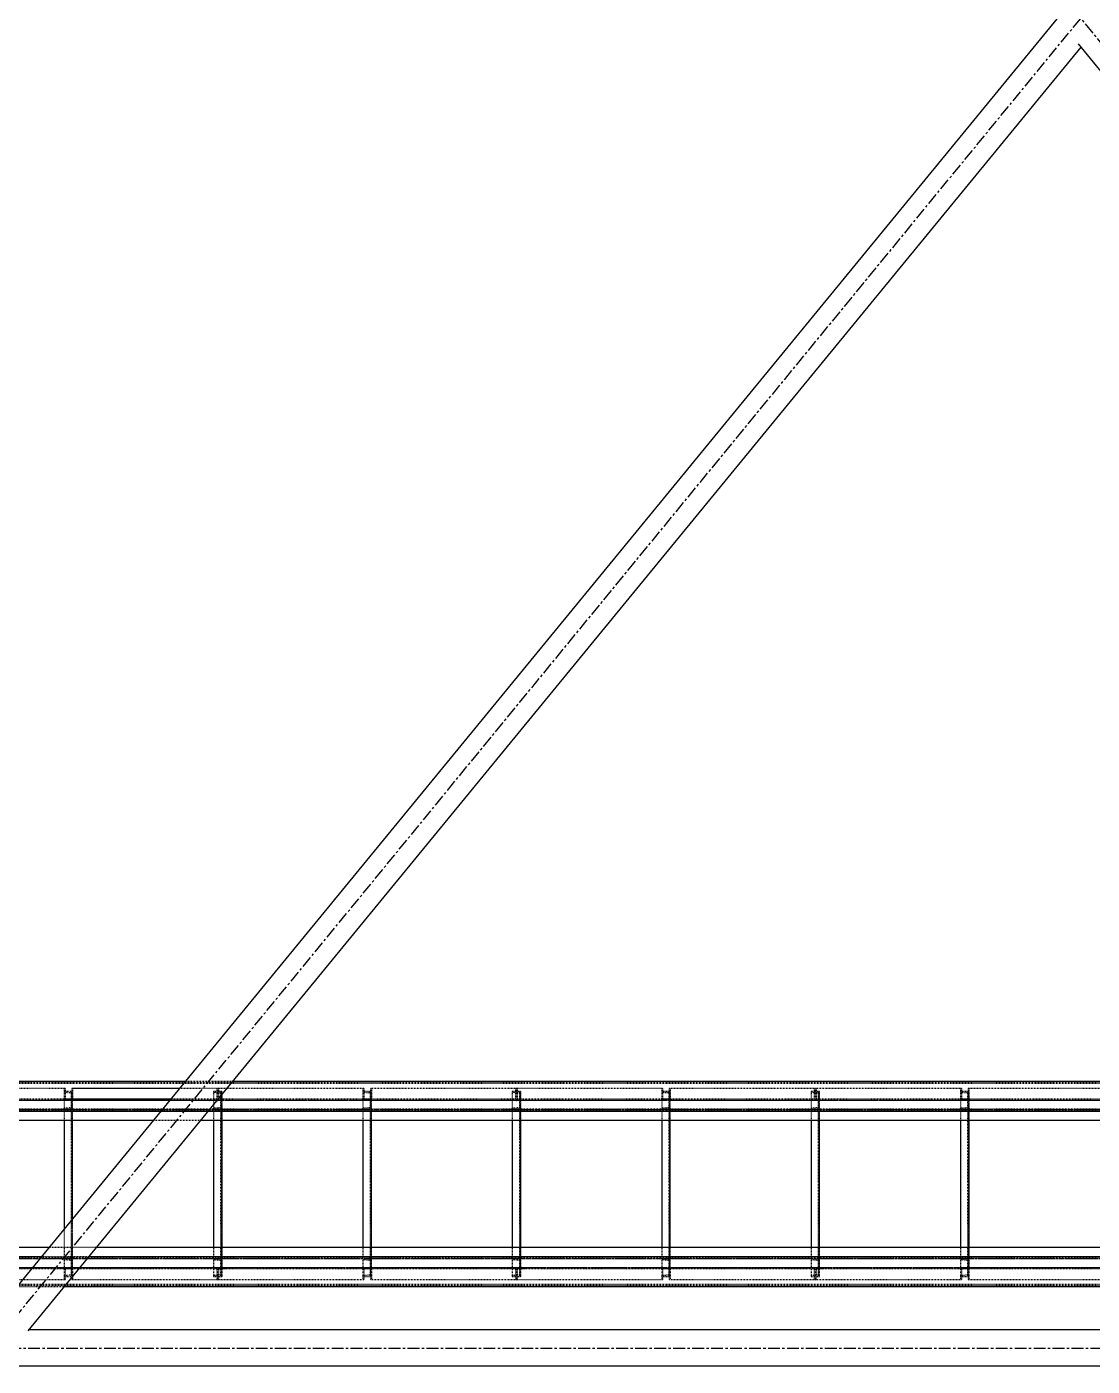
# Model space of a CAD drawing. Header units: millimetres. Extents: x 5143 to 30813, y 232 to 21408.
# Drawn here: x 13650 to 14363, y 4108 to 5005 of the extents above; entities that cross this region are included whole.
import ezdxf

# ---------------------------------------------------------------- set-up
doc = ezdxf.new("R2010")
doc.units = ezdxf.units.MM
doc.header["$LTSCALE"] = 0.25
for name, pattern in [('CENTER', [50.8, 31.75, -6.35, 6.35, -6.35]), ('XKITLINE00', [0]), ('XKITLINE02', [4, 2, -2]), ('XKITLINE03', [6, 3, -1, 1, -1])]:
    doc.linetypes.add(name, pattern=pattern)

msp = doc.modelspace()

# ---------------------------------------------------------------- linework, layer by layer
at = {"color": 8, "linetype": 'CENTER'}
for p, q in [((13625, 5900.27), (15085, 4120.57)), ((13625, 4120.57), (15085, 5900.27)), ((13625, 4120.57), (15085, 4120.57))]:
    msp.add_line(p, q, dxfattribs=at)
at = {"color": 8, "linetype": 'XKITLINE00'}
for p, q in [((14339.24, 5010.42), (13638.65, 4156.41)), ((14353.19, 4993.41), (15059.81, 4132.06)), ((14355, 4991.21), (13650.25, 4132.15)), ((15059.25, 4132.75), (13650.74, 4132.75)), ((15071.65, 4108.38), (13638.3, 4108.38))]:
    msp.add_line(p, q, dxfattribs=at)
at = {"color": 3, "linetype": 'XKITLINE02'}
for p, q in [((17635, 4298.11), (13535, 4298.11)), ((17635, 4297.58), (13535, 4297.58)), ((13675.1, 4294.26), (13638.3, 4294.26)), ((13674.52, 4294.26), (13674.52, 4286.26)), ((13675.1, 4294.26), (13675.1, 4287.06)), ((13777.24, 4294.27), (13679.58, 4294.27)), ((13751.94, 4294.27), (13679.58, 4294.27)), ((13679.58, 4294.27), (13679.58, 4287.07)), ((13680.16, 4294.27), (13680.16, 4286.27)), ((13787.1, 4298.96), (13755.59, 4298.96)), ((13776.66, 4294.27), (13776.66, 4287.07)), ((13777.24, 4294.27), (13777.24, 4286.27)), ((13875.1, 4294.26), (13777.24, 4294.26)), ((13777.24, 4294.26), (13777.24, 4286.26)), ((13777.82, 4294.26), (13777.82, 4287.06)), ((13875.1, 4294.26), (13874.52, 4294.26)), ((13874.52, 4294.26), (13874.52, 4286.26)), ((13875.1, 4294.26), (13875.1, 4287.06)), ((13977.24, 4294.27), (13879.58, 4294.27)), ((13879.58, 4294.27), (13879.58, 4287.07)), ((13880.16, 4294.27), (13880.16, 4286.27)), ((13976.66, 4294.27), (13976.66, 4287.07)), ((13977.24, 4294.27), (13977.24, 4286.27)), ((14075.1, 4294.26), (13977.24, 4294.26)), ((13977.24, 4294.26), (13977.24, 4286.26)), ((13977.82, 4294.26), (13977.82, 4287.06)), ((14075.1, 4294.26), (14074.52, 4294.26)), ((14074.52, 4294.26), (14074.52, 4286.26)), ((14075.1, 4294.26), (14075.1, 4287.06)), ((14177.24, 4294.27), (14079.58, 4294.27)), ((14079.58, 4294.27), (14079.58, 4287.07)), ((14080.16, 4294.27), (14080.16, 4286.27)), ((14176.66, 4294.27), (14176.66, 4287.07)), ((14177.24, 4294.27), (14177.24, 4286.27)), ((14275.1, 4294.26), (14177.24, 4294.26)), ((14177.24, 4294.26), (14177.24, 4286.26)), ((14177.82, 4294.26), (14177.82, 4287.06)), ((14275.1, 4294.26), (14274.52, 4294.26)), ((14274.52, 4294.26), (14274.52, 4286.26)), ((14275.1, 4294.26), (14275.1, 4287.06)), ((14377.24, 4294.27), (14279.58, 4294.27)), ((14279.58, 4294.27), (14279.58, 4287.07)), ((14280.16, 4294.27), (14280.16, 4286.27)), ((13680.33, 4286.26), (13577.24, 4286.26)), ((13680.33, 4287.06), (13639.81, 4287.06)), ((13776.66, 4287.07), (13674.34, 4287.07)), ((13746.04, 4287.07), (13674.34, 4287.07)), ((13674.34, 4287.07), (13674.34, 4286.27)), ((13745.38, 4286.27), (13674.34, 4286.27)), ((13674.49, 4292.28), (13674.49, 4291.6)), ((13679.99, 4292.28), (13674.49, 4292.28)), ((13674.49, 4292.28), (13674.49, 4168.28)), ((13674.49, 4292.28), (13674.49, 4272.77)), ((13679.99, 4292.28), (13674.49, 4292.28)), ((13679.29, 4291.21), (13674.49, 4291.6)), ((13679.29, 4292.28), (13679.29, 4168.28)), ((13679.29, 4291.21), (13679.29, 4281.34)), ((13679.99, 4292.28), (13679.99, 4280.28)), ((13679.99, 4292.28), (13679.99, 4168.28)), ((13679.99, 4292.28), (13679.99, 4272.77)), ((13680.33, 4287.06), (13680.33, 4286.26)), ((13777.24, 4286.27), (13745.38, 4286.27)), ((13771.43, 4287.07), (13771.43, 4286.27)), ((13774.49, 4292.28), (13774.49, 4168.28)), ((13774.49, 4292.28), (13774.49, 4272.77)), ((13779.99, 4292.28), (13774.49, 4292.28)), ((13774.49, 4292.28), (13774.49, 4291.6)), ((13779.99, 4292.28), (13774.49, 4292.28)), ((13779.29, 4291.21), (13774.49, 4291.6)), ((13880.33, 4286.26), (13777.24, 4286.26)), ((13880.33, 4287.06), (13777.82, 4287.06)), ((13779.29, 4292.28), (13779.29, 4168.28)), ((13779.29, 4291.21), (13779.29, 4281.34)), ((13779.99, 4292.28), (13779.99, 4168.28)), ((13779.99, 4292.28), (13779.99, 4272.77)), ((13779.99, 4292.28), (13779.99, 4280.28)), ((13783.05, 4287.06), (13783.05, 4286.26)), ((13976.66, 4287.07), (13874.34, 4287.07)), ((13880.16, 4287.07), (13874.34, 4287.07)), ((13874.34, 4287.07), (13874.34, 4286.27)), ((13977.24, 4286.27), (13874.34, 4286.27)), ((13874.49, 4292.28), (13874.49, 4168.28)), ((13874.49, 4292.28), (13874.49, 4272.77)), ((13879.99, 4292.28), (13874.49, 4292.28)), ((13874.49, 4292.28), (13874.49, 4291.6)), ((13879.99, 4292.28), (13874.49, 4292.28)), ((13879.29, 4291.21), (13874.49, 4291.6)), ((13880.33, 4286.26), (13874.52, 4286.26)), ((13880.33, 4287.06), (13875.1, 4287.06)), ((13879.29, 4292.28), (13879.29, 4168.28)), ((13879.29, 4291.21), (13879.29, 4281.34)), ((13879.99, 4292.28), (13879.99, 4168.28)), ((13879.99, 4292.28), (13879.99, 4272.77)), ((13879.99, 4292.28), (13879.99, 4280.28)), ((13880.33, 4287.06), (13880.33, 4286.26)), ((13971.43, 4287.07), (13971.43, 4286.27)), ((13974.49, 4292.28), (13974.49, 4168.28)), ((13974.49, 4292.28), (13974.49, 4272.77)), ((13979.99, 4292.28), (13974.49, 4292.28)), ((13974.49, 4292.28), (13974.49, 4291.6)), ((13979.99, 4292.28), (13974.49, 4292.28)), ((13979.29, 4291.21), (13974.49, 4291.6)), ((14080.33, 4286.26), (13977.24, 4286.26)), ((14080.33, 4287.06), (13977.82, 4287.06)), ((13979.29, 4292.28), (13979.29, 4168.28)), ((13979.29, 4291.21), (13979.29, 4281.34)), ((13979.99, 4292.28), (13979.99, 4168.28)), ((13979.99, 4292.28), (13979.99, 4272.77)), ((13979.99, 4292.28), (13979.99, 4280.28)), ((13983.05, 4287.06), (13983.05, 4286.26)), ((14176.66, 4287.07), (14074.34, 4287.07)), ((14080.16, 4287.07), (14074.34, 4287.07)), ((14074.34, 4287.07), (14074.34, 4286.27)), ((14177.24, 4286.27), (14074.34, 4286.27)), ((14074.49, 4292.28), (14074.49, 4168.28)), ((14074.49, 4292.28), (14074.49, 4272.77)), ((14079.99, 4292.28), (14074.49, 4292.28)), ((14074.49, 4292.28), (14074.49, 4291.6)), ((14079.99, 4292.28), (14074.49, 4292.28)), ((14079.29, 4291.21), (14074.49, 4291.6)), ((14080.33, 4286.26), (14074.52, 4286.26)), ((14080.33, 4287.06), (14075.1, 4287.06)), ((14079.29, 4292.28), (14079.29, 4168.28)), ((14079.29, 4291.21), (14079.29, 4281.34)), ((14079.99, 4292.28), (14079.99, 4168.28)), ((14079.99, 4292.28), (14079.99, 4272.77)), ((14079.99, 4292.28), (14079.99, 4280.28)), ((14080.33, 4287.06), (14080.33, 4286.26)), ((14171.43, 4287.07), (14171.43, 4286.27)), ((14174.49, 4292.28), (14174.49, 4168.28)), ((14174.49, 4292.28), (14174.49, 4272.77)), ((14179.99, 4292.28), (14174.49, 4292.28)), ((14174.49, 4292.28), (14174.49, 4291.6)), ((14179.99, 4292.28), (14174.49, 4292.28)), ((14179.29, 4291.21), (14174.49, 4291.6)), ((14280.33, 4286.26), (14177.24, 4286.26)), ((14280.33, 4287.06), (14177.82, 4287.06)), ((14179.29, 4292.28), (14179.29, 4168.28)), ((14179.29, 4291.21), (14179.29, 4281.34)), ((14179.99, 4292.28), (14179.99, 4168.28)), ((14179.99, 4292.28), (14179.99, 4272.77)), ((14179.99, 4292.28), (14179.99, 4280.28)), ((14183.05, 4287.06), (14183.05, 4286.26)), ((14376.66, 4287.07), (14274.34, 4287.07)), ((14280.16, 4287.07), (14274.34, 4287.07)), ((14274.34, 4287.07), (14274.34, 4286.27)), ((14377.24, 4286.27), (14274.34, 4286.27)), ((14274.49, 4292.28), (14274.49, 4168.28)), ((14274.49, 4292.28), (14274.49, 4272.77)), ((14279.99, 4292.28), (14274.49, 4292.28)), ((14274.49, 4292.28), (14274.49, 4291.6)), ((14279.99, 4292.28), (14274.49, 4292.28)), ((14279.29, 4291.21), (14274.49, 4291.6)), ((14280.33, 4286.26), (14274.52, 4286.26)), ((14280.33, 4287.06), (14275.1, 4287.06)), ((14279.29, 4292.28), (14279.29, 4168.28)), ((14279.29, 4291.21), (14279.29, 4281.34)), ((14279.99, 4292.28), (14279.99, 4168.28)), ((14279.99, 4292.28), (14279.99, 4272.77)), ((14279.99, 4292.28), (14279.99, 4280.28)), ((14280.33, 4287.06), (14280.33, 4286.26)), ((17635, 4280.34), (13535, 4280.34)), ((17635, 4280.27), (13535, 4280.27)), ((17635, 4279.81), (13535, 4279.81)), ((17635, 4279.42), (13535, 4279.42)), ((17635, 4278.96), (13535, 4278.96)), ((13679.29, 4281.34), (13674.49, 4280.96)), ((13674.49, 4280.96), (13674.49, 4280.28)), ((13679.99, 4280.28), (13674.49, 4280.28)), ((13770.69, 4278.96), (13739.18, 4278.96)), ((13779.29, 4281.34), (13774.49, 4280.96)), ((13774.49, 4280.96), (13774.49, 4280.28)), ((13779.99, 4280.28), (13774.49, 4280.28)), ((13879.29, 4281.34), (13874.49, 4280.96)), ((13874.49, 4280.96), (13874.49, 4280.28)), ((13879.99, 4280.28), (13874.49, 4280.28)), ((13979.29, 4281.34), (13974.49, 4280.96)), ((13974.49, 4280.96), (13974.49, 4280.28)), ((13979.99, 4280.28), (13974.49, 4280.28)), ((14079.29, 4281.34), (14074.49, 4280.96)), ((14074.49, 4280.96), (14074.49, 4280.28)), ((14079.99, 4280.28), (14074.49, 4280.28)), ((14179.29, 4281.34), (14174.49, 4280.96)), ((14174.49, 4280.96), (14174.49, 4280.28)), ((14179.99, 4280.28), (14174.49, 4280.28)), ((14279.29, 4281.34), (14274.49, 4280.96)), ((14274.49, 4280.96), (14274.49, 4280.28)), ((14279.99, 4280.28), (14274.49, 4280.28)), ((13765.62, 4272.77), (13734.11, 4272.77)), ((13695.89, 4187.77), (13664.38, 4187.77)), ((17635, 4181.12), (13535, 4181.12)), ((17635, 4180.73), (13535, 4180.73)), ((17635, 4180.27), (13535, 4180.27)), ((17635, 4180.2), (13535, 4180.2)), ((13690.81, 4181.58), (13659.29, 4181.58)), ((13674.49, 4180.28), (13674.49, 4179.6)), ((13679.99, 4180.28), (13674.49, 4180.28)), ((13679.29, 4179.21), (13674.49, 4179.6)), ((13679.29, 4179.21), (13679.29, 4169.34)), ((13679.99, 4180.28), (13679.99, 4168.28)), ((13774.49, 4180.28), (13774.49, 4179.6)), ((13779.99, 4180.28), (13774.49, 4180.28)), ((13779.29, 4179.21), (13774.49, 4179.6)), ((13779.29, 4179.21), (13779.29, 4169.34)), ((13779.99, 4180.28), (13779.99, 4168.28)), ((13874.49, 4180.28), (13874.49, 4179.6)), ((13879.99, 4180.28), (13874.49, 4180.28)), ((13879.29, 4179.21), (13874.49, 4179.6)), ((13879.29, 4179.21), (13879.29, 4169.34)), ((13879.99, 4180.28), (13879.99, 4168.28)), ((13974.49, 4180.28), (13974.49, 4179.6)), ((13979.99, 4180.28), (13974.49, 4180.28)), ((13979.29, 4179.21), (13974.49, 4179.6)), ((13979.29, 4179.21), (13979.29, 4169.34)), ((13979.99, 4180.28), (13979.99, 4168.28)), ((14074.49, 4180.28), (14074.49, 4179.6)), ((14079.99, 4180.28), (14074.49, 4180.28)), ((14079.29, 4179.21), (14074.49, 4179.6)), ((14079.29, 4179.21), (14079.29, 4169.34)), ((14079.99, 4180.28), (14079.99, 4168.28)), ((14174.49, 4180.28), (14174.49, 4179.6)), ((14179.99, 4180.28), (14174.49, 4180.28)), ((14179.29, 4179.21), (14174.49, 4179.6)), ((14179.29, 4179.21), (14179.29, 4169.34)), ((14179.99, 4180.28), (14179.99, 4168.28)), ((14274.49, 4180.28), (14274.49, 4179.6)), ((14279.99, 4180.28), (14274.49, 4180.28)), ((14279.29, 4179.21), (14274.49, 4179.6)), ((14279.29, 4179.21), (14279.29, 4169.34)), ((14279.99, 4180.28), (14279.99, 4168.28)), ((13680.33, 4174.29), (13577.24, 4174.29)), ((13680.33, 4173.49), (13577.82, 4173.49)), ((13777.24, 4174.29), (13674.34, 4174.29)), ((13674.34, 4174.29), (13674.34, 4173.49)), ((13776.66, 4173.49), (13674.34, 4173.49)), ((13679.29, 4169.34), (13674.49, 4168.96)), ((13674.49, 4168.96), (13674.49, 4168.28)), ((13674.52, 4174.29), (13674.52, 4166.29)), ((13675.1, 4173.49), (13675.1, 4166.29)), ((13679.58, 4173.49), (13679.58, 4166.29)), ((13680.16, 4174.29), (13680.16, 4166.29)), ((13680.33, 4174.29), (13680.33, 4173.49)), ((13771.43, 4174.29), (13771.43, 4173.49)), ((13779.29, 4169.34), (13774.49, 4168.96)), ((13774.49, 4168.96), (13774.49, 4168.28)), ((13776.66, 4173.49), (13776.66, 4166.29)), ((13777.24, 4174.29), (13777.24, 4166.29)), ((13783.05, 4174.29), (13777.24, 4174.29)), ((13777.24, 4174.29), (13777.24, 4166.29)), ((13783.05, 4173.49), (13777.82, 4173.49)), ((13777.82, 4173.49), (13777.82, 4166.29)), ((13880.33, 4173.49), (13777.82, 4173.49)), ((13880.33, 4174.29), (13779.99, 4174.29)), ((13783.05, 4174.29), (13783.05, 4173.49)), ((13977.24, 4174.29), (13874.34, 4174.29)), ((13874.34, 4174.29), (13874.34, 4173.49)), ((13976.66, 4173.49), (13874.34, 4173.49)), ((13879.29, 4169.34), (13874.49, 4168.96)), ((13874.49, 4168.96), (13874.49, 4168.28)), ((13874.52, 4174.29), (13874.52, 4166.29)), ((13875.1, 4173.49), (13875.1, 4166.29)), ((13879.58, 4173.49), (13879.58, 4166.29)), ((13880.16, 4174.29), (13880.16, 4166.29)), ((13880.33, 4174.29), (13880.33, 4173.49)), ((13971.43, 4174.29), (13971.43, 4173.49)), ((13979.29, 4169.34), (13974.49, 4168.96)), ((13974.49, 4168.96), (13974.49, 4168.28)), ((13976.66, 4173.49), (13976.66, 4166.29)), ((13977.24, 4174.29), (13977.24, 4166.29)), ((13983.05, 4174.29), (13977.24, 4174.29)), ((13977.24, 4174.29), (13977.24, 4166.29)), ((13983.05, 4173.49), (13977.82, 4173.49)), ((13977.82, 4173.49), (13977.82, 4166.29)), ((14080.33, 4173.49), (13977.82, 4173.49)), ((14080.33, 4174.29), (13979.99, 4174.29)), ((13983.05, 4174.29), (13983.05, 4173.49)), ((14177.24, 4174.29), (14074.34, 4174.29)), ((14074.34, 4174.29), (14074.34, 4173.49)), ((14176.66, 4173.49), (14074.34, 4173.49)), ((14079.29, 4169.34), (14074.49, 4168.96)), ((14074.49, 4168.96), (14074.49, 4168.28)), ((14074.52, 4174.29), (14074.52, 4166.29)), ((14075.1, 4173.49), (14075.1, 4166.29)), ((14079.58, 4173.49), (14079.58, 4166.29)), ((14080.16, 4174.29), (14080.16, 4166.29)), ((14080.33, 4174.29), (14080.33, 4173.49)), ((14171.43, 4174.29), (14171.43, 4173.49)), ((14179.29, 4169.34), (14174.49, 4168.96)), ((14174.49, 4168.96), (14174.49, 4168.28)), ((14176.66, 4173.49), (14176.66, 4166.29)), ((14183.05, 4174.29), (14177.24, 4174.29)), ((14177.24, 4174.29), (14177.24, 4166.29)), ((14177.24, 4174.29), (14177.24, 4166.29)), ((14183.05, 4173.49), (14177.82, 4173.49)), ((14177.82, 4173.49), (14177.82, 4166.29)), ((14280.33, 4173.49), (14177.82, 4173.49)), ((14280.33, 4174.29), (14179.99, 4174.29)), ((14183.05, 4174.29), (14183.05, 4173.49)), ((14377.24, 4174.29), (14274.34, 4174.29)), ((14274.34, 4174.29), (14274.34, 4173.49)), ((14376.66, 4173.49), (14274.34, 4173.49)), ((14279.29, 4169.34), (14274.49, 4168.96)), ((14274.49, 4168.96), (14274.49, 4168.28)), ((14274.52, 4174.29), (14274.52, 4166.29)), ((14275.1, 4173.49), (14275.1, 4166.29)), ((14279.58, 4173.49), (14279.58, 4166.29)), ((14280.16, 4174.29), (14280.16, 4166.29)), ((14280.33, 4174.29), (14280.33, 4173.49)), ((17635, 4162.96), (13535, 4162.96)), ((17635, 4162.43), (13535, 4162.43)), ((13675.1, 4166.29), (13577.24, 4166.29)), ((13674.4, 4161.58), (13642.89, 4161.58)), ((13679.99, 4168.28), (13674.49, 4168.28)), ((13679.99, 4168.28), (13674.49, 4168.28)), ((13777.24, 4166.29), (13679.58, 4166.29)), ((13779.99, 4168.28), (13774.49, 4168.28)), ((13779.99, 4168.28), (13774.49, 4168.28)), ((13777.82, 4166.29), (13777.24, 4166.29)), ((13875.1, 4166.29), (13777.24, 4166.29)), ((13879.99, 4168.28), (13874.49, 4168.28)), ((13879.99, 4168.28), (13874.49, 4168.28)), ((13977.24, 4166.29), (13879.58, 4166.29)), ((13979.99, 4168.28), (13974.49, 4168.28)), ((13979.99, 4168.28), (13974.49, 4168.28)), ((13977.82, 4166.29), (13977.24, 4166.29)), ((14075.1, 4166.29), (13977.24, 4166.29)), ((14079.99, 4168.28), (14074.49, 4168.28)), ((14079.99, 4168.28), (14074.49, 4168.28)), ((14177.24, 4166.29), (14079.58, 4166.29)), ((14179.99, 4168.28), (14174.49, 4168.28)), ((14179.99, 4168.28), (14174.49, 4168.28)), ((14177.82, 4166.29), (14177.24, 4166.29)), ((14275.1, 4166.29), (14177.24, 4166.29)), ((14279.99, 4168.28), (14274.49, 4168.28)), ((14279.99, 4168.28), (14274.49, 4168.28)), ((14377.24, 4166.29), (14279.58, 4166.29))]:
    msp.add_line(p, q, dxfattribs=at)
at = {"color": 7, "linetype": 'XKITLINE00'}
for p, q in [((13755.59, 4298.96), (13638.65, 4298.96)), ((14922.89, 4298.96), (13787.1, 4298.96)), ((13739.18, 4278.96), (13638.65, 4278.96)), ((14939.3, 4278.96), (13770.69, 4278.96)), ((13734.11, 4272.77), (13638.65, 4272.77)), ((13674.49, 4272.77), (13674.49, 4200.11)), ((13679.99, 4272.77), (13679.99, 4206.81)), ((14944.37, 4272.77), (13765.62, 4272.77)), ((13774.49, 4272.77), (13774.49, 4187.77)), ((13779.99, 4272.77), (13779.99, 4187.77)), ((13874.49, 4272.77), (13874.49, 4187.77)), ((13879.99, 4272.77), (13879.99, 4187.77)), ((13974.49, 4272.77), (13974.49, 4187.77)), ((13979.99, 4272.77), (13979.99, 4187.77)), ((14074.49, 4272.77), (14074.49, 4187.77)), ((14079.99, 4272.77), (14079.99, 4187.77)), ((14174.49, 4272.77), (14174.49, 4187.77)), ((14179.99, 4272.77), (14179.99, 4187.77)), ((14274.49, 4272.77), (14274.49, 4187.77)), ((14279.99, 4272.77), (14279.99, 4187.77)), ((13664.38, 4187.77), (13638.65, 4187.77)), ((15014.1, 4187.77), (13695.89, 4187.77)), ((13659.29, 4181.58), (13638.65, 4181.58)), ((15019.19, 4181.58), (13690.81, 4181.58)), ((15035.59, 4161.58), (13674.4, 4161.58))]:
    msp.add_line(p, q, dxfattribs=at)
at = {"color": 1, "linetype": 'XKITLINE03'}
for p, q in [((17635, 4286.26), (13535, 4286.26)), ((13674.52, 4286.26), (13577.24, 4286.26)), ((13679.99, 4168.28), (13679.99, 4292.28)), ((13777.24, 4286.27), (13680.16, 4286.27)), ((13874.52, 4286.26), (13777.24, 4286.26)), ((13779.99, 4168.28), (13779.99, 4292.28)), ((13879.99, 4168.28), (13879.99, 4292.28)), ((13977.24, 4286.27), (13880.16, 4286.27)), ((14074.52, 4286.26), (13977.24, 4286.26)), ((13979.99, 4168.28), (13979.99, 4292.28)), ((14079.99, 4168.28), (14079.99, 4292.28)), ((14177.24, 4286.27), (14080.16, 4286.27)), ((14274.52, 4286.26), (14177.24, 4286.26)), ((14179.99, 4168.28), (14179.99, 4292.28)), ((14279.99, 4168.28), (14279.99, 4292.28)), ((14377.24, 4286.27), (14280.16, 4286.27)), ((13535, 4280.27), (17635, 4280.27)), ((17635, 4180.27), (13535, 4180.27)), ((17635, 4174.28), (13535, 4174.28)), ((13577.24, 4174.29), (13674.52, 4174.29)), ((13680.16, 4174.29), (13777.24, 4174.29)), ((13777.24, 4174.29), (13874.52, 4174.29)), ((13880.16, 4174.29), (13977.24, 4174.29)), ((13977.24, 4174.29), (14074.52, 4174.29)), ((14080.16, 4174.29), (14177.24, 4174.29)), ((14177.24, 4174.29), (14274.52, 4174.29)), ((14280.16, 4174.29), (14377.24, 4174.29))]:
    msp.add_line(p, q, dxfattribs=at)
at = {"color": 1, "linetype": 'XKITLINE00'}
for centre in [(13674.52, 4286.26), (13679.99, 4292.28), (13680.16, 4286.27), (13777.24, 4286.27), (13777.24, 4286.26), (13779.99, 4292.28), (13874.52, 4286.26), (13879.99, 4292.28), (13880.16, 4286.27), (13977.24, 4286.27), (13977.24, 4286.26), (13979.99, 4292.28), (14074.52, 4286.26), (14079.99, 4292.28), (14080.16, 4286.27), (14177.24, 4286.27), (14177.24, 4286.26), (14179.99, 4292.28), (14274.52, 4286.26), (14279.99, 4292.28), (14280.16, 4286.27), (13679.99, 4280.28), (13779.99, 4280.28), (13879.99, 4280.28), (13979.99, 4280.28), (14079.99, 4280.28), (14179.99, 4280.28), (14279.99, 4280.28), (13679.99, 4180.28), (13779.99, 4180.28), (13879.99, 4180.28), (13979.99, 4180.28), (14079.99, 4180.28), (14179.99, 4180.28), (14279.99, 4180.28), (13674.52, 4174.29), (13680.16, 4174.29), (13777.24, 4174.29), (13777.24, 4174.29), (13874.52, 4174.29), (13880.16, 4174.29), (13977.24, 4174.29), (13977.24, 4174.29), (14074.52, 4174.29), (14080.16, 4174.29), (14177.24, 4174.29), (14177.24, 4174.29), (14274.52, 4174.29), (14280.16, 4174.29), (13679.99, 4168.28), (13779.99, 4168.28), (13879.99, 4168.28), (13979.99, 4168.28), (14079.99, 4168.28), (14179.99, 4168.28), (14279.99, 4168.28)]:
    msp.add_circle(centre, 0.05, dxfattribs=at)

doc.saveas('drawing.dxf')
